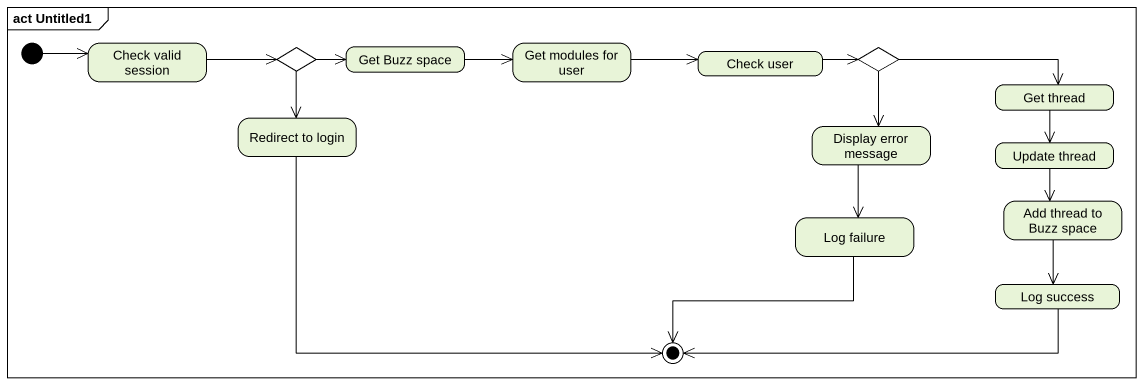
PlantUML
@startuml
mainframe act Untitled1
hide empty description
state "Check valid session" as Check_valid_session
state choice1 <<choice>>
state "Get Buzz space" as Get_Buzz_space
state "Get modules for user" as Get_modules_for_user
state "Check user" as Check_user
state choice2 <<choice>>
state "Redirect to login" as Redirect_to_login
state "Display error message" as Display_error_message
state "Get thread" as Get_thread
state "Update thread" as Update_thread
state "Log failure" as Log_failure
state "Add thread to Buzz space" as Add_thread_to_Buzz_space
state "Log success" as Log_success
[*] -right-> Check_valid_session
Check_valid_session -right-> choice1
choice1 -right-> Get_Buzz_space
choice1 --> Redirect_to_login
Get_Buzz_space -right-> Get_modules_for_user
Get_modules_for_user -right-> Check_user
Check_user -right-> choice2
choice2 --> Display_error_message
choice2 -right-> Get_thread
Display_error_message --> Log_failure
Get_thread --> Update_thread
Update_thread --> Add_thread_to_Buzz_space
Add_thread_to_Buzz_space --> Log_success
Redirect_to_login -right-> [*]
Log_failure --> [*]
Log_success -left-> [*]
@enduml
